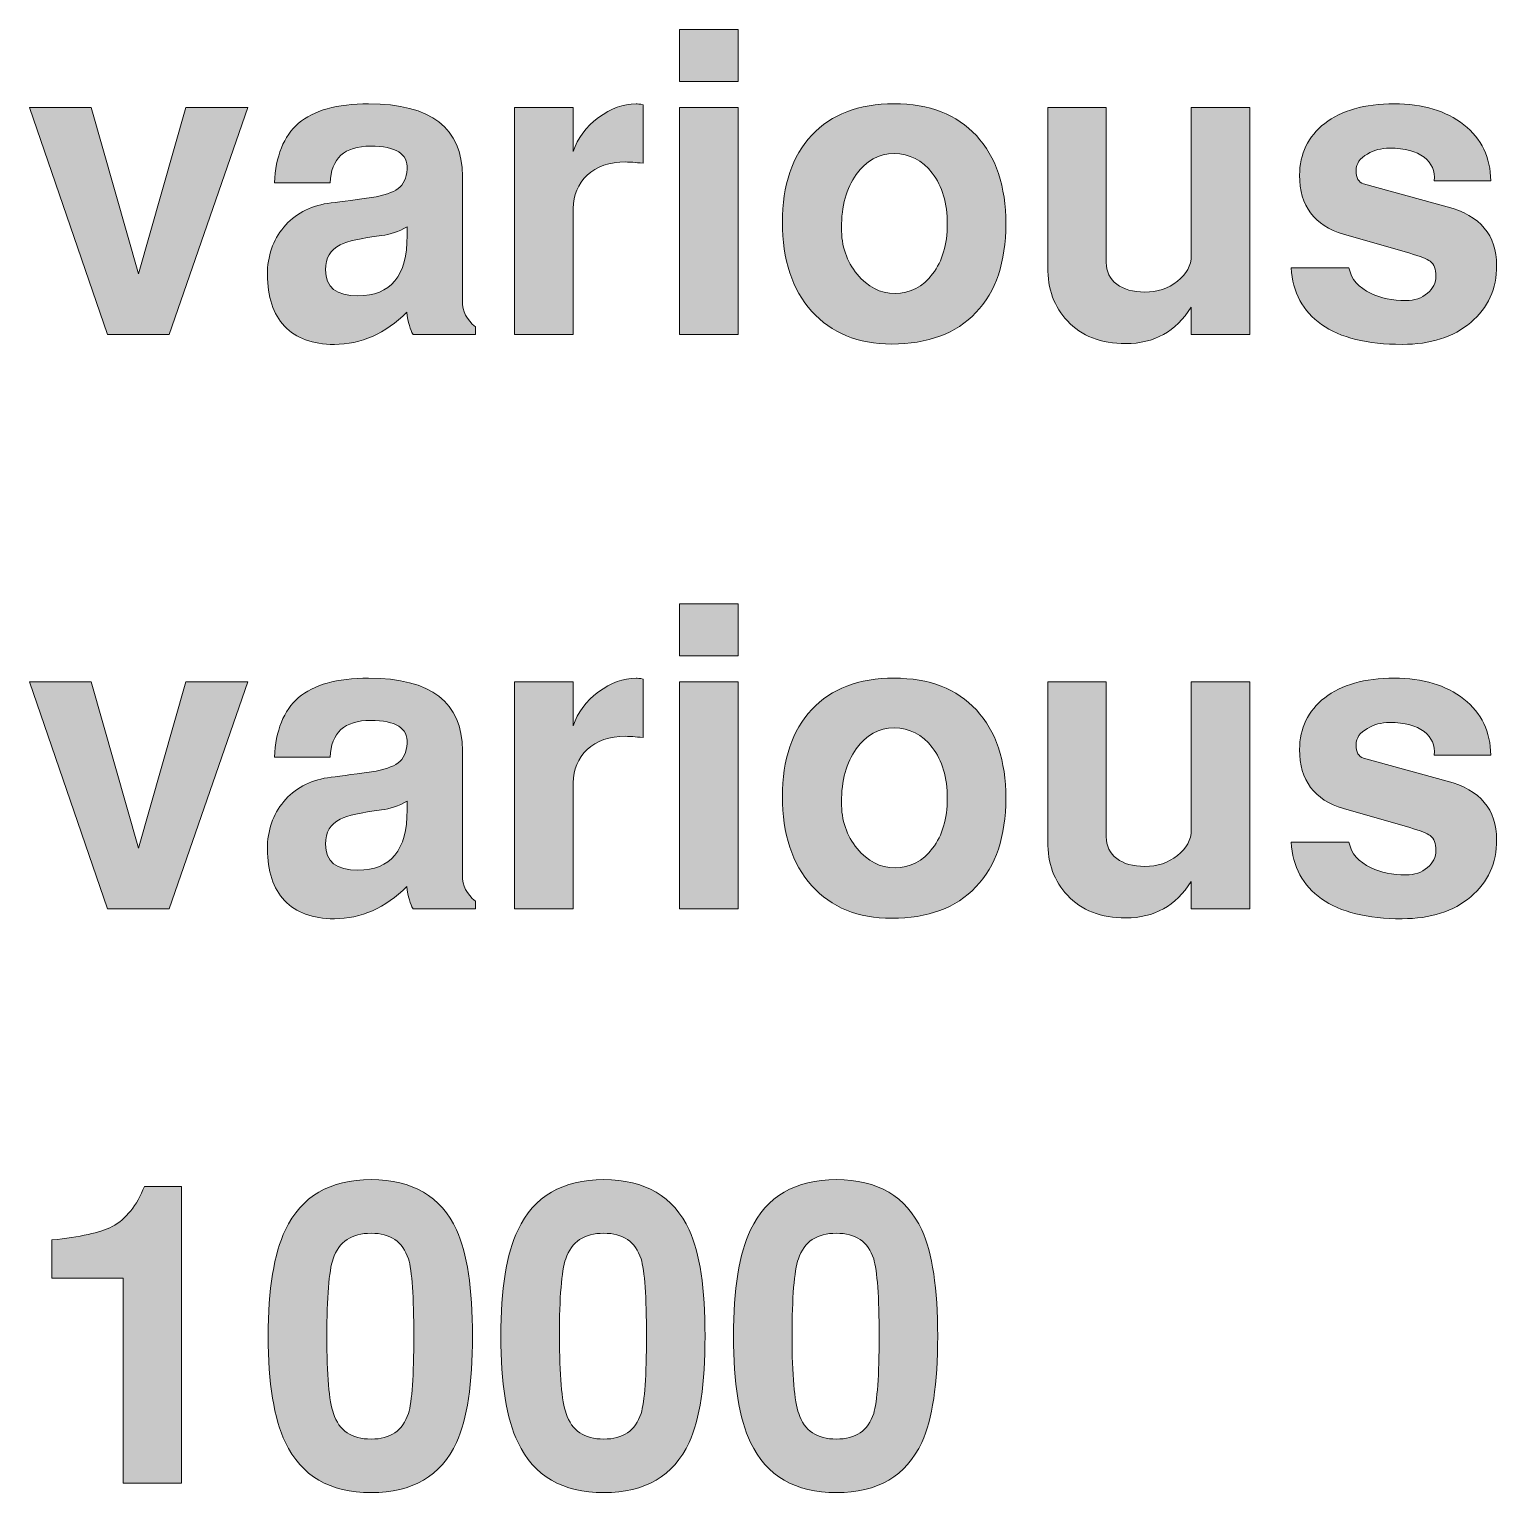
# Model space of a CAD drawing. Header units: inches. Extents: x 0.3 to 5.89, y -3.73 to -0.29.
# Drawn here: x 3.33 to 3.915, y -3.708 to -3.125 of the extents above; entities that cross this region are included whole.
import ezdxf

# ---------------------------------------------------------------- set-up
doc = ezdxf.new("R2010")
doc.units = ezdxf.units.IN
doc.header["$MEASUREMENT"] = 0
doc.layers.add('Layer 1', color=7, linetype='Continuous')

# ---------------------------------------------------------------- blocks, each defined once
blk = doc.blocks.new('block 22')
at = {"layer": 'Layer 1', "true_color": 0xed1f24}
h = blk.add_hatch(color=240, dxfattribs=at)
h.dxf.hatch_style = 2
h.paths.add_polyline_path([(3.61264, -3.14602), (3.5893, -3.14602), (3.5893, -3.12518), (3.61264, -3.12518)])
h.paths.add_polyline_path([(3.61264, -3.24668), (3.5893, -3.24668), (3.5893, -3.15635), (3.61264, -3.15635)])
h = blk.add_hatch(color=240, dxfattribs=at)
h.dxf.hatch_style = 2
edge = h.paths.add_edge_path()
edge.add_spline(control_points=[(3.50797, -3.24668), (3.50797, -3.24668), (3.48314, -3.24668), (3.48314, -3.24668), (3.48203, -3.24491), (3.48119, -3.24196), (3.48064, -3.23785), (3.47208, -3.24641), (3.46247, -3.25068), (3.4518, -3.25068), (3.44314, -3.25068), (3.43652, -3.24826), (3.43197, -3.24344), (3.42742, -3.2386), (3.42514, -3.23174), (3.42514, -3.22285), (3.42514, -3.21552), (3.42731, -3.20924), (3.43164, -3.20402), (3.43597, -3.1988), (3.44181, -3.19563), (3.44914, -3.19452), (3.45258, -3.19407), (3.45841, -3.1933), (3.46664, -3.19219), (3.47152, -3.19141), (3.47506, -3.19021), (3.47722, -3.1886), (3.47939, -3.18699), (3.48058, -3.18441), (3.48081, -3.18085), (3.48114, -3.17474), (3.4763, -3.17169), (3.4663, -3.17169), (3.45586, -3.17169), (3.45047, -3.17657), (3.45014, -3.18635), (3.45014, -3.18635), (3.42797, -3.18635), (3.42797, -3.18635), (3.42841, -3.17569), (3.43161, -3.16777), (3.43755, -3.1626), (3.4435, -3.15744), (3.45281, -3.15485), (3.46547, -3.15485), (3.49036, -3.15485), (3.50281, -3.16446), (3.50281, -3.18368), (3.50281, -3.18368), (3.50281, -3.23351), (3.50281, -3.23351), (3.50281, -3.23741), (3.50452, -3.2408), (3.50797, -3.24369), (3.50797, -3.24369), (3.50797, -3.24668), (3.50797, -3.24668)], knot_values=[0, 0, 0, 0, 1, 1, 1, 2, 2, 2, 3, 3, 3, 4, 4, 4, 5, 5, 5, 6, 6, 6, 7, 7, 7, 8, 8, 8, 9, 9, 9, 10, 10, 10, 11, 11, 11, 12, 12, 12, 13, 13, 13, 14, 14, 14, 15, 15, 15, 16, 16, 16, 17, 17, 17, 18, 18, 18, 19, 19, 19, 19], degree=3, periodic=1)
edge = h.paths.add_edge_path()
edge.add_spline(control_points=[(3.48081, -3.20735), (3.48081, -3.20735), (3.48081, -3.20385), (3.48081, -3.20385), (3.47745, -3.20574), (3.47405, -3.20691), (3.47059, -3.20735), (3.46243, -3.20835), (3.45696, -3.20957), (3.45417, -3.21102), (3.45026, -3.21291), (3.4483, -3.21624), (3.4483, -3.22102), (3.4483, -3.22791), (3.4526, -3.23135), (3.4612, -3.23135), (3.47427, -3.23135), (3.48081, -3.22335), (3.48081, -3.20735)], knot_values=[0, 0, 0, 0, 1, 1, 1, 2, 2, 2, 3, 3, 3, 4, 4, 4, 5, 5, 5, 6, 6, 6, 6], degree=3, periodic=1)
h = blk.add_hatch(color=240, dxfattribs=at)
h.dxf.hatch_style = 2
edge = h.paths.add_edge_path()
edge.add_spline(control_points=[(3.5748, -3.17851), (3.57169, -3.17818), (3.56941, -3.17802), (3.56797, -3.17802), (3.56141, -3.17802), (3.55627, -3.17977), (3.55255, -3.18327), (3.54883, -3.18677), (3.54697, -3.19118), (3.54697, -3.19652), (3.54697, -3.19652), (3.54697, -3.24668), (3.54697, -3.24668), (3.54697, -3.24668), (3.52363, -3.24668), (3.52363, -3.24668), (3.52363, -3.24668), (3.52363, -3.15635), (3.52363, -3.15635), (3.52363, -3.15635), (3.54697, -3.15635), (3.54697, -3.15635), (3.54697, -3.15635), (3.54697, -3.17385), (3.54697, -3.17385), (3.54864, -3.16852), (3.55197, -3.16402), (3.55697, -3.16035), (3.56197, -3.15668), (3.56697, -3.15485), (3.57197, -3.15485), (3.57252, -3.15485), (3.57347, -3.15496), (3.5748, -3.15519), (3.5748, -3.15519), (3.5748, -3.17851), (3.5748, -3.17851)], knot_values=[0, 0, 0, 0, 1, 1, 1, 2, 2, 2, 3, 3, 3, 4, 4, 4, 5, 5, 5, 6, 6, 6, 7, 7, 7, 8, 8, 8, 9, 9, 9, 10, 10, 10, 11, 11, 11, 12, 12, 12, 12], degree=3, periodic=1)
h = blk.add_hatch(color=240, dxfattribs=at)
h.dxf.hatch_style = 2
edge = h.paths.add_edge_path()
edge.add_spline(control_points=[(3.7193, -3.20268), (3.7193, -3.21791), (3.71533, -3.22968), (3.70738, -3.23802), (3.69944, -3.24635), (3.68825, -3.25052), (3.6738, -3.25052), (3.66035, -3.25052), (3.64975, -3.24618), (3.64197, -3.23751), (3.63419, -3.22885), (3.6303, -3.21701), (3.6303, -3.20202), (3.6303, -3.18724), (3.63419, -3.17569), (3.64197, -3.16735), (3.64975, -3.15902), (3.66069, -3.15485), (3.6748, -3.15485), (3.6888, -3.15485), (3.69972, -3.15907), (3.70755, -3.16751), (3.71539, -3.17596), (3.7193, -3.18768), (3.7193, -3.20268)], knot_values=[0, 0, 0, 0, 1, 1, 1, 2, 2, 2, 3, 3, 3, 4, 4, 4, 5, 5, 5, 6, 6, 6, 7, 7, 7, 8, 8, 8, 8], degree=3, periodic=1)
edge = h.paths.add_edge_path()
edge.add_spline(control_points=[(3.69597, -3.20277), (3.69597, -3.19446), (3.69397, -3.1877), (3.68997, -3.1825), (3.68597, -3.17729), (3.68091, -3.17468), (3.6748, -3.17468), (3.66869, -3.17468), (3.66366, -3.17746), (3.65972, -3.183), (3.65578, -3.18853), (3.6538, -3.19562), (3.6538, -3.20426), (3.6538, -3.21147), (3.65588, -3.21761), (3.66005, -3.22271), (3.66422, -3.2278), (3.66924, -3.23035), (3.67514, -3.23035), (3.68125, -3.23035), (3.68625, -3.22778), (3.69014, -3.22262), (3.69402, -3.21748), (3.69597, -3.21086), (3.69597, -3.20277)], knot_values=[0, 0, 0, 0, 1, 1, 1, 2, 2, 2, 3, 3, 3, 4, 4, 4, 5, 5, 5, 6, 6, 6, 7, 7, 7, 8, 8, 8, 8], degree=3, periodic=1)
h = blk.add_hatch(color=240, dxfattribs=at)
h.dxf.hatch_style = 2
edge = h.paths.add_edge_path()
edge.add_spline(control_points=[(3.9148, -3.21918), (3.9148, -3.22852), (3.91136, -3.2361), (3.90447, -3.24194), (3.89758, -3.24777), (3.88847, -3.25068), (3.87714, -3.25068), (3.86325, -3.25068), (3.85255, -3.24804), (3.84505, -3.24276), (3.83755, -3.23749), (3.83352, -3.22996), (3.83297, -3.22018), (3.83297, -3.22018), (3.85597, -3.22018), (3.85597, -3.22018), (3.85686, -3.22474), (3.8598, -3.22813), (3.8648, -3.23035), (3.86869, -3.23224), (3.8733, -3.23318), (3.87863, -3.23318), (3.88208, -3.23318), (3.88494, -3.23223), (3.88722, -3.23033), (3.88949, -3.22843), (3.89064, -3.22613), (3.89064, -3.22344), (3.89064, -3.22076), (3.88986, -3.2188), (3.88831, -3.21756), (3.88709, -3.21667), (3.88438, -3.21561), (3.88017, -3.21438), (3.88017, -3.21438), (3.85382, -3.20679), (3.85382, -3.20679), (3.84214, -3.20334), (3.8363, -3.19552), (3.8363, -3.18332), (3.8363, -3.17477), (3.83963, -3.16789), (3.8463, -3.16267), (3.85297, -3.15746), (3.86219, -3.15485), (3.87397, -3.15485), (3.88541, -3.15485), (3.89466, -3.15763), (3.90172, -3.16318), (3.90877, -3.16874), (3.91236, -3.17618), (3.91247, -3.18552), (3.91247, -3.18552), (3.88997, -3.18552), (3.88997, -3.18552), (3.8903, -3.18163), (3.88894, -3.17849), (3.88588, -3.1761), (3.88283, -3.17371), (3.87825, -3.17252), (3.87214, -3.17252), (3.8688, -3.17252), (3.86586, -3.17329), (3.8633, -3.17485), (3.8603, -3.17652), (3.85881, -3.17868), (3.85881, -3.18135), (3.85881, -3.18435), (3.8598, -3.18613), (3.8618, -3.18669), (3.8618, -3.18669), (3.89513, -3.19585), (3.89513, -3.19585), (3.90824, -3.19941), (3.9148, -3.20718), (3.9148, -3.21918)], knot_values=[0, 0, 0, 0, 1, 1, 1, 2, 2, 2, 3, 3, 3, 4, 4, 4, 5, 5, 5, 6, 6, 6, 7, 7, 7, 8, 8, 8, 9, 9, 9, 10, 10, 10, 11, 11, 11, 12, 12, 12, 13, 13, 13, 14, 14, 14, 15, 15, 15, 16, 16, 16, 17, 17, 17, 18, 18, 18, 19, 19, 19, 20, 20, 20, 21, 21, 21, 22, 22, 22, 23, 23, 23, 24, 24, 24, 25, 25, 25, 25], degree=3, periodic=1)
h = blk.add_hatch(color=240, dxfattribs=at)
h.dxf.hatch_style = 2
h.paths.add_polyline_path([(3.4173, -3.15635), (3.38597, -3.24668), (3.36147, -3.24668), (3.33031, -3.15635), (3.35497, -3.15635), (3.37381, -3.22251), (3.39264, -3.15635)])
h = blk.add_hatch(color=240, dxfattribs=at)
h.dxf.hatch_style = 2
edge = h.paths.add_edge_path()
edge.add_spline(control_points=[(3.81647, -3.24668), (3.81647, -3.24668), (3.79314, -3.24668), (3.79314, -3.24668), (3.79314, -3.24668), (3.79314, -3.23585), (3.79314, -3.23585), (3.78702, -3.24552), (3.77835, -3.25035), (3.76714, -3.25035), (3.75713, -3.25035), (3.74936, -3.24735), (3.7438, -3.24135), (3.73858, -3.23579), (3.73597, -3.22863), (3.73597, -3.21985), (3.73597, -3.21985), (3.73597, -3.15635), (3.73597, -3.15635), (3.73597, -3.15635), (3.7593, -3.15635), (3.7593, -3.15635), (3.7593, -3.15635), (3.7593, -3.21802), (3.7593, -3.21802), (3.7593, -3.22169), (3.76069, -3.22458), (3.76347, -3.22668), (3.76624, -3.22879), (3.76997, -3.22985), (3.77464, -3.22985), (3.77964, -3.22985), (3.78397, -3.22841), (3.78764, -3.22552), (3.7913, -3.22263), (3.79314, -3.21924), (3.79314, -3.21535), (3.79314, -3.21535), (3.79314, -3.15635), (3.79314, -3.15635), (3.79314, -3.15635), (3.81647, -3.15635), (3.81647, -3.15635), (3.81647, -3.15635), (3.81647, -3.24668), (3.81647, -3.24668)], knot_values=[0, 0, 0, 0, 1, 1, 1, 2, 2, 2, 3, 3, 3, 4, 4, 4, 5, 5, 5, 6, 6, 6, 7, 7, 7, 8, 8, 8, 9, 9, 9, 10, 10, 10, 11, 11, 11, 12, 12, 12, 13, 13, 13, 14, 14, 14, 15, 15, 15, 15], degree=3, periodic=1)
at = {"layer": 'Layer 1', "lineweight": 0}
for points in [[(3.61264, -3.14602), (3.5893, -3.14602), (3.5893, -3.12518), (3.61264, -3.12518), (3.61264, -3.14602)], [(3.4173, -3.15635), (3.38597, -3.24668), (3.36147, -3.24668), (3.33031, -3.15635), (3.35497, -3.15635), (3.37381, -3.22251), (3.39264, -3.15635), (3.4173, -3.15635)], [(3.61264, -3.24668), (3.5893, -3.24668), (3.5893, -3.15635), (3.61264, -3.15635), (3.61264, -3.24668)]]:
    blk.add_lwpolyline(points, dxfattribs=at)
for points, knots in [([(3.50797, -3.24668), (3.50797, -3.24668), (3.48314, -3.24668), (3.48314, -3.24668), (3.48203, -3.24491), (3.48119, -3.24196), (3.48064, -3.23785), (3.47208, -3.24641), (3.46247, -3.25068), (3.4518, -3.25068), (3.44314, -3.25068), (3.43652, -3.24826), (3.43197, -3.24344), (3.42742, -3.2386), (3.42514, -3.23174), (3.42514, -3.22285), (3.42514, -3.21552), (3.42731, -3.20924), (3.43164, -3.20402), (3.43597, -3.1988), (3.44181, -3.19563), (3.44914, -3.19452), (3.45258, -3.19407), (3.45841, -3.1933), (3.46664, -3.19219), (3.47152, -3.19141), (3.47506, -3.19021), (3.47722, -3.1886), (3.47939, -3.18699), (3.48058, -3.18441), (3.48081, -3.18085), (3.48114, -3.17474), (3.4763, -3.17169), (3.4663, -3.17169), (3.45586, -3.17169), (3.45047, -3.17657), (3.45014, -3.18635), (3.45014, -3.18635), (3.42797, -3.18635), (3.42797, -3.18635), (3.42841, -3.17569), (3.43161, -3.16777), (3.43755, -3.1626), (3.4435, -3.15744), (3.45281, -3.15485), (3.46547, -3.15485), (3.49036, -3.15485), (3.50281, -3.16446), (3.50281, -3.18368), (3.50281, -3.18368), (3.50281, -3.23351), (3.50281, -3.23351), (3.50281, -3.23741), (3.50452, -3.2408), (3.50797, -3.24369), (3.50797, -3.24369), (3.50797, -3.24668), (3.50797, -3.24668)], [0, 0, 0, 0, 1, 1, 1, 2, 2, 2, 3, 3, 3, 4, 4, 4, 5, 5, 5, 6, 6, 6, 7, 7, 7, 8, 8, 8, 9, 9, 9, 10, 10, 10, 11, 11, 11, 12, 12, 12, 13, 13, 13, 14, 14, 14, 15, 15, 15, 16, 16, 16, 17, 17, 17, 18, 18, 18, 19, 19, 19, 19]), ([(3.5748, -3.17851), (3.57169, -3.17818), (3.56941, -3.17802), (3.56797, -3.17802), (3.56141, -3.17802), (3.55627, -3.17977), (3.55255, -3.18327), (3.54883, -3.18677), (3.54697, -3.19118), (3.54697, -3.19652), (3.54697, -3.19652), (3.54697, -3.24668), (3.54697, -3.24668), (3.54697, -3.24668), (3.52363, -3.24668), (3.52363, -3.24668), (3.52363, -3.24668), (3.52363, -3.15635), (3.52363, -3.15635), (3.52363, -3.15635), (3.54697, -3.15635), (3.54697, -3.15635), (3.54697, -3.15635), (3.54697, -3.17385), (3.54697, -3.17385), (3.54864, -3.16852), (3.55197, -3.16402), (3.55697, -3.16035), (3.56197, -3.15668), (3.56697, -3.15485), (3.57197, -3.15485), (3.57252, -3.15485), (3.57347, -3.15496), (3.5748, -3.15519), (3.5748, -3.15519), (3.5748, -3.17851), (3.5748, -3.17851)], [0, 0, 0, 0, 1, 1, 1, 2, 2, 2, 3, 3, 3, 4, 4, 4, 5, 5, 5, 6, 6, 6, 7, 7, 7, 8, 8, 8, 9, 9, 9, 10, 10, 10, 11, 11, 11, 12, 12, 12, 12]), ([(3.7193, -3.20268), (3.7193, -3.21791), (3.71533, -3.22968), (3.70738, -3.23802), (3.69944, -3.24635), (3.68825, -3.25052), (3.6738, -3.25052), (3.66035, -3.25052), (3.64975, -3.24618), (3.64197, -3.23751), (3.63419, -3.22885), (3.6303, -3.21701), (3.6303, -3.20202), (3.6303, -3.18724), (3.63419, -3.17569), (3.64197, -3.16735), (3.64975, -3.15902), (3.66069, -3.15485), (3.6748, -3.15485), (3.6888, -3.15485), (3.69972, -3.15907), (3.70755, -3.16751), (3.71539, -3.17596), (3.7193, -3.18768), (3.7193, -3.20268)], [0, 0, 0, 0, 1, 1, 1, 2, 2, 2, 3, 3, 3, 4, 4, 4, 5, 5, 5, 6, 6, 6, 7, 7, 7, 8, 8, 8, 8]), ([(3.9148, -3.21918), (3.9148, -3.22852), (3.91136, -3.2361), (3.90447, -3.24194), (3.89758, -3.24777), (3.88847, -3.25068), (3.87714, -3.25068), (3.86325, -3.25068), (3.85255, -3.24804), (3.84505, -3.24276), (3.83755, -3.23749), (3.83352, -3.22996), (3.83297, -3.22018), (3.83297, -3.22018), (3.85597, -3.22018), (3.85597, -3.22018), (3.85686, -3.22474), (3.8598, -3.22813), (3.8648, -3.23035), (3.86869, -3.23224), (3.8733, -3.23318), (3.87863, -3.23318), (3.88208, -3.23318), (3.88494, -3.23223), (3.88722, -3.23033), (3.88949, -3.22843), (3.89064, -3.22613), (3.89064, -3.22344), (3.89064, -3.22076), (3.88986, -3.2188), (3.88831, -3.21756), (3.88709, -3.21667), (3.88438, -3.21561), (3.88017, -3.21438), (3.88017, -3.21438), (3.85382, -3.20679), (3.85382, -3.20679), (3.84214, -3.20334), (3.8363, -3.19552), (3.8363, -3.18332), (3.8363, -3.17477), (3.83963, -3.16789), (3.8463, -3.16267), (3.85297, -3.15746), (3.86219, -3.15485), (3.87397, -3.15485), (3.88541, -3.15485), (3.89466, -3.15763), (3.90172, -3.16318), (3.90877, -3.16874), (3.91236, -3.17618), (3.91247, -3.18552), (3.91247, -3.18552), (3.88997, -3.18552), (3.88997, -3.18552), (3.8903, -3.18163), (3.88894, -3.17849), (3.88588, -3.1761), (3.88283, -3.17371), (3.87825, -3.17252), (3.87214, -3.17252), (3.8688, -3.17252), (3.86586, -3.17329), (3.8633, -3.17485), (3.8603, -3.17652), (3.85881, -3.17868), (3.85881, -3.18135), (3.85881, -3.18435), (3.8598, -3.18613), (3.8618, -3.18669), (3.8618, -3.18669), (3.89513, -3.19585), (3.89513, -3.19585), (3.90824, -3.19941), (3.9148, -3.20718), (3.9148, -3.21918)], [0, 0, 0, 0, 1, 1, 1, 2, 2, 2, 3, 3, 3, 4, 4, 4, 5, 5, 5, 6, 6, 6, 7, 7, 7, 8, 8, 8, 9, 9, 9, 10, 10, 10, 11, 11, 11, 12, 12, 12, 13, 13, 13, 14, 14, 14, 15, 15, 15, 16, 16, 16, 17, 17, 17, 18, 18, 18, 19, 19, 19, 20, 20, 20, 21, 21, 21, 22, 22, 22, 23, 23, 23, 24, 24, 24, 25, 25, 25, 25]), ([(3.81647, -3.24668), (3.81647, -3.24668), (3.79314, -3.24668), (3.79314, -3.24668), (3.79314, -3.24668), (3.79314, -3.23585), (3.79314, -3.23585), (3.78702, -3.24552), (3.77835, -3.25035), (3.76714, -3.25035), (3.75713, -3.25035), (3.74936, -3.24735), (3.7438, -3.24135), (3.73858, -3.23579), (3.73597, -3.22863), (3.73597, -3.21985), (3.73597, -3.21985), (3.73597, -3.15635), (3.73597, -3.15635), (3.73597, -3.15635), (3.7593, -3.15635), (3.7593, -3.15635), (3.7593, -3.15635), (3.7593, -3.21802), (3.7593, -3.21802), (3.7593, -3.22169), (3.76069, -3.22458), (3.76347, -3.22668), (3.76624, -3.22879), (3.76997, -3.22985), (3.77464, -3.22985), (3.77964, -3.22985), (3.78397, -3.22841), (3.78764, -3.22552), (3.7913, -3.22263), (3.79314, -3.21924), (3.79314, -3.21535), (3.79314, -3.21535), (3.79314, -3.15635), (3.79314, -3.15635), (3.79314, -3.15635), (3.81647, -3.15635), (3.81647, -3.15635), (3.81647, -3.15635), (3.81647, -3.24668), (3.81647, -3.24668)], [0, 0, 0, 0, 1, 1, 1, 2, 2, 2, 3, 3, 3, 4, 4, 4, 5, 5, 5, 6, 6, 6, 7, 7, 7, 8, 8, 8, 9, 9, 9, 10, 10, 10, 11, 11, 11, 12, 12, 12, 13, 13, 13, 14, 14, 14, 15, 15, 15, 15]), ([(3.69597, -3.20277), (3.69597, -3.19446), (3.69397, -3.1877), (3.68997, -3.1825), (3.68597, -3.17729), (3.68091, -3.17468), (3.6748, -3.17468), (3.66869, -3.17468), (3.66366, -3.17746), (3.65972, -3.183), (3.65578, -3.18853), (3.6538, -3.19562), (3.6538, -3.20426), (3.6538, -3.21147), (3.65588, -3.21761), (3.66005, -3.22271), (3.66422, -3.2278), (3.66924, -3.23035), (3.67514, -3.23035), (3.68125, -3.23035), (3.68625, -3.22778), (3.69014, -3.22262), (3.69402, -3.21748), (3.69597, -3.21086), (3.69597, -3.20277)], [0, 0, 0, 0, 1, 1, 1, 2, 2, 2, 3, 3, 3, 4, 4, 4, 5, 5, 5, 6, 6, 6, 7, 7, 7, 8, 8, 8, 8]), ([(3.48081, -3.20735), (3.48081, -3.20735), (3.48081, -3.20385), (3.48081, -3.20385), (3.47745, -3.20574), (3.47405, -3.20691), (3.47059, -3.20735), (3.46243, -3.20835), (3.45696, -3.20957), (3.45417, -3.21102), (3.45026, -3.21291), (3.4483, -3.21624), (3.4483, -3.22102), (3.4483, -3.22791), (3.4526, -3.23135), (3.4612, -3.23135), (3.47427, -3.23135), (3.48081, -3.22335), (3.48081, -3.20735)], [0, 0, 0, 0, 1, 1, 1, 2, 2, 2, 3, 3, 3, 4, 4, 4, 5, 5, 5, 6, 6, 6, 6])]:
    blk.add_open_spline(points, degree=3, knots=knots, dxfattribs=at)
blk = doc.blocks.new('block 24')
at = {"layer": 'Layer 1', "true_color": 0xed1f24}
h = blk.add_hatch(color=240, dxfattribs=at)
h.dxf.hatch_style = 2
h.paths.add_polyline_path([(3.61264, -3.37479), (3.5893, -3.37479), (3.5893, -3.35396), (3.61264, -3.35396)])
h.paths.add_polyline_path([(3.61264, -3.47546), (3.5893, -3.47546), (3.5893, -3.38513), (3.61264, -3.38513)])
h = blk.add_hatch(color=240, dxfattribs=at)
h.dxf.hatch_style = 2
edge = h.paths.add_edge_path()
edge.add_spline(control_points=[(3.50797, -3.47546), (3.50797, -3.47546), (3.48314, -3.47546), (3.48314, -3.47546), (3.48203, -3.47368), (3.48119, -3.47074), (3.48064, -3.46662), (3.47208, -3.47518), (3.46247, -3.47946), (3.4518, -3.47946), (3.44314, -3.47946), (3.43652, -3.47704), (3.43197, -3.47221), (3.42742, -3.46737), (3.42514, -3.46052), (3.42514, -3.45163), (3.42514, -3.44429), (3.42731, -3.43802), (3.43164, -3.43279), (3.43597, -3.42757), (3.44181, -3.4244), (3.44914, -3.42329), (3.45258, -3.42284), (3.45841, -3.42207), (3.46664, -3.42096), (3.47152, -3.42018), (3.47506, -3.41899), (3.47722, -3.41737), (3.47939, -3.41576), (3.48058, -3.41318), (3.48081, -3.40962), (3.48114, -3.40352), (3.4763, -3.40046), (3.4663, -3.40046), (3.45586, -3.40046), (3.45047, -3.40535), (3.45014, -3.41512), (3.45014, -3.41512), (3.42797, -3.41512), (3.42797, -3.41512), (3.42841, -3.40446), (3.43161, -3.39654), (3.43755, -3.39137), (3.4435, -3.38621), (3.45281, -3.38363), (3.46547, -3.38363), (3.49036, -3.38363), (3.50281, -3.39324), (3.50281, -3.41246), (3.50281, -3.41246), (3.50281, -3.46229), (3.50281, -3.46229), (3.50281, -3.46618), (3.50452, -3.46957), (3.50797, -3.47246), (3.50797, -3.47246), (3.50797, -3.47546), (3.50797, -3.47546)], knot_values=[0, 0, 0, 0, 1, 1, 1, 2, 2, 2, 3, 3, 3, 4, 4, 4, 5, 5, 5, 6, 6, 6, 7, 7, 7, 8, 8, 8, 9, 9, 9, 10, 10, 10, 11, 11, 11, 12, 12, 12, 13, 13, 13, 14, 14, 14, 15, 15, 15, 16, 16, 16, 17, 17, 17, 18, 18, 18, 19, 19, 19, 19], degree=3, periodic=1)
edge = h.paths.add_edge_path()
edge.add_spline(control_points=[(3.48081, -3.43612), (3.48081, -3.43612), (3.48081, -3.43262), (3.48081, -3.43262), (3.47745, -3.43452), (3.47405, -3.43568), (3.47059, -3.43612), (3.46243, -3.43713), (3.45696, -3.43835), (3.45417, -3.43979), (3.45026, -3.44168), (3.4483, -3.44501), (3.4483, -3.44979), (3.4483, -3.45668), (3.4526, -3.46012), (3.4612, -3.46012), (3.47427, -3.46012), (3.48081, -3.45212), (3.48081, -3.43612)], knot_values=[0, 0, 0, 0, 1, 1, 1, 2, 2, 2, 3, 3, 3, 4, 4, 4, 5, 5, 5, 6, 6, 6, 6], degree=3, periodic=1)
h = blk.add_hatch(color=240, dxfattribs=at)
h.dxf.hatch_style = 2
edge = h.paths.add_edge_path()
edge.add_spline(control_points=[(3.5748, -3.40729), (3.57169, -3.40696), (3.56941, -3.40679), (3.56797, -3.40679), (3.56141, -3.40679), (3.55627, -3.40854), (3.55255, -3.41204), (3.54883, -3.41554), (3.54697, -3.41996), (3.54697, -3.42529), (3.54697, -3.42529), (3.54697, -3.47546), (3.54697, -3.47546), (3.54697, -3.47546), (3.52363, -3.47546), (3.52363, -3.47546), (3.52363, -3.47546), (3.52363, -3.38513), (3.52363, -3.38513), (3.52363, -3.38513), (3.54697, -3.38513), (3.54697, -3.38513), (3.54697, -3.38513), (3.54697, -3.40262), (3.54697, -3.40262), (3.54864, -3.39729), (3.55197, -3.39279), (3.55697, -3.38913), (3.56197, -3.38546), (3.56697, -3.38363), (3.57197, -3.38363), (3.57252, -3.38363), (3.57347, -3.38373), (3.5748, -3.38396), (3.5748, -3.38396), (3.5748, -3.40729), (3.5748, -3.40729)], knot_values=[0, 0, 0, 0, 1, 1, 1, 2, 2, 2, 3, 3, 3, 4, 4, 4, 5, 5, 5, 6, 6, 6, 7, 7, 7, 8, 8, 8, 9, 9, 9, 10, 10, 10, 11, 11, 11, 12, 12, 12, 12], degree=3, periodic=1)
h = blk.add_hatch(color=240, dxfattribs=at)
h.dxf.hatch_style = 2
edge = h.paths.add_edge_path()
edge.add_spline(control_points=[(3.7193, -3.43146), (3.7193, -3.44668), (3.71533, -3.45846), (3.70738, -3.46679), (3.69944, -3.47512), (3.68825, -3.47929), (3.6738, -3.47929), (3.66035, -3.47929), (3.64975, -3.47496), (3.64197, -3.46629), (3.63419, -3.45762), (3.6303, -3.44579), (3.6303, -3.43079), (3.6303, -3.41602), (3.63419, -3.40446), (3.64197, -3.39612), (3.64975, -3.38779), (3.66069, -3.38363), (3.6748, -3.38363), (3.6888, -3.38363), (3.69972, -3.38784), (3.70755, -3.39629), (3.71539, -3.40474), (3.7193, -3.41646), (3.7193, -3.43146)], knot_values=[0, 0, 0, 0, 1, 1, 1, 2, 2, 2, 3, 3, 3, 4, 4, 4, 5, 5, 5, 6, 6, 6, 7, 7, 7, 8, 8, 8, 8], degree=3, periodic=1)
edge = h.paths.add_edge_path()
edge.add_spline(control_points=[(3.69597, -3.43154), (3.69597, -3.42323), (3.69397, -3.41648), (3.68997, -3.41127), (3.68597, -3.40606), (3.68091, -3.40346), (3.6748, -3.40346), (3.66869, -3.40346), (3.66366, -3.40623), (3.65972, -3.41177), (3.65578, -3.4173), (3.6538, -3.4244), (3.6538, -3.43304), (3.6538, -3.44024), (3.65588, -3.44638), (3.66005, -3.45148), (3.66422, -3.45658), (3.66924, -3.45913), (3.67514, -3.45913), (3.68125, -3.45913), (3.68625, -3.45655), (3.69014, -3.4514), (3.69402, -3.44625), (3.69597, -3.43963), (3.69597, -3.43154)], knot_values=[0, 0, 0, 0, 1, 1, 1, 2, 2, 2, 3, 3, 3, 4, 4, 4, 5, 5, 5, 6, 6, 6, 7, 7, 7, 8, 8, 8, 8], degree=3, periodic=1)
h = blk.add_hatch(color=240, dxfattribs=at)
h.dxf.hatch_style = 2
edge = h.paths.add_edge_path()
edge.add_spline(control_points=[(3.9148, -3.44796), (3.9148, -3.45729), (3.91136, -3.46487), (3.90447, -3.47071), (3.89758, -3.47654), (3.88847, -3.47946), (3.87714, -3.47946), (3.86325, -3.47946), (3.85255, -3.47681), (3.84505, -3.47154), (3.83755, -3.46626), (3.83352, -3.45873), (3.83297, -3.44895), (3.83297, -3.44895), (3.85597, -3.44895), (3.85597, -3.44895), (3.85686, -3.45351), (3.8598, -3.4569), (3.8648, -3.45913), (3.86869, -3.46101), (3.8733, -3.46195), (3.87863, -3.46195), (3.88208, -3.46195), (3.88494, -3.46101), (3.88722, -3.4591), (3.88949, -3.4572), (3.89064, -3.4549), (3.89064, -3.45222), (3.89064, -3.44953), (3.88986, -3.44757), (3.88831, -3.44634), (3.88709, -3.44544), (3.88438, -3.44438), (3.88017, -3.44315), (3.88017, -3.44315), (3.85382, -3.43556), (3.85382, -3.43556), (3.84214, -3.43212), (3.8363, -3.4243), (3.8363, -3.41209), (3.8363, -3.40354), (3.83963, -3.39666), (3.8463, -3.39145), (3.85297, -3.38623), (3.86219, -3.38363), (3.87397, -3.38363), (3.88541, -3.38363), (3.89466, -3.3864), (3.90172, -3.39195), (3.90877, -3.39752), (3.91236, -3.40495), (3.91247, -3.41429), (3.91247, -3.41429), (3.88997, -3.41429), (3.88997, -3.41429), (3.8903, -3.4104), (3.88894, -3.40727), (3.88588, -3.40487), (3.88283, -3.40249), (3.87825, -3.40129), (3.87214, -3.40129), (3.8688, -3.40129), (3.86586, -3.40207), (3.8633, -3.40363), (3.8603, -3.40529), (3.85881, -3.40746), (3.85881, -3.41012), (3.85881, -3.41313), (3.8598, -3.4149), (3.8618, -3.41546), (3.8618, -3.41546), (3.89513, -3.42462), (3.89513, -3.42462), (3.90824, -3.42818), (3.9148, -3.43595), (3.9148, -3.44796)], knot_values=[0, 0, 0, 0, 1, 1, 1, 2, 2, 2, 3, 3, 3, 4, 4, 4, 5, 5, 5, 6, 6, 6, 7, 7, 7, 8, 8, 8, 9, 9, 9, 10, 10, 10, 11, 11, 11, 12, 12, 12, 13, 13, 13, 14, 14, 14, 15, 15, 15, 16, 16, 16, 17, 17, 17, 18, 18, 18, 19, 19, 19, 20, 20, 20, 21, 21, 21, 22, 22, 22, 23, 23, 23, 24, 24, 24, 25, 25, 25, 25], degree=3, periodic=1)
h = blk.add_hatch(color=240, dxfattribs=at)
h.dxf.hatch_style = 2
h.paths.add_polyline_path([(3.4173, -3.38513), (3.38597, -3.47546), (3.36147, -3.47546), (3.33031, -3.38513), (3.35497, -3.38513), (3.37381, -3.45129), (3.39264, -3.38513)])
h = blk.add_hatch(color=240, dxfattribs=at)
h.dxf.hatch_style = 2
edge = h.paths.add_edge_path()
edge.add_spline(control_points=[(3.81647, -3.47546), (3.81647, -3.47546), (3.79314, -3.47546), (3.79314, -3.47546), (3.79314, -3.47546), (3.79314, -3.46463), (3.79314, -3.46463), (3.78702, -3.47429), (3.77835, -3.47913), (3.76714, -3.47913), (3.75713, -3.47913), (3.74936, -3.47612), (3.7438, -3.47013), (3.73858, -3.46457), (3.73597, -3.4574), (3.73597, -3.44862), (3.73597, -3.44862), (3.73597, -3.38513), (3.73597, -3.38513), (3.73597, -3.38513), (3.7593, -3.38513), (3.7593, -3.38513), (3.7593, -3.38513), (3.7593, -3.44679), (3.7593, -3.44679), (3.7593, -3.45046), (3.76069, -3.45335), (3.76347, -3.45546), (3.76624, -3.45757), (3.76997, -3.45862), (3.77464, -3.45862), (3.77964, -3.45862), (3.78397, -3.45718), (3.78764, -3.45429), (3.7913, -3.4514), (3.79314, -3.44801), (3.79314, -3.44413), (3.79314, -3.44413), (3.79314, -3.38513), (3.79314, -3.38513), (3.79314, -3.38513), (3.81647, -3.38513), (3.81647, -3.38513), (3.81647, -3.38513), (3.81647, -3.47546), (3.81647, -3.47546)], knot_values=[0, 0, 0, 0, 1, 1, 1, 2, 2, 2, 3, 3, 3, 4, 4, 4, 5, 5, 5, 6, 6, 6, 7, 7, 7, 8, 8, 8, 9, 9, 9, 10, 10, 10, 11, 11, 11, 12, 12, 12, 13, 13, 13, 14, 14, 14, 15, 15, 15, 15], degree=3, periodic=1)
at = {"layer": 'Layer 1', "lineweight": 0}
for points in [[(3.61264, -3.37479), (3.5893, -3.37479), (3.5893, -3.35396), (3.61264, -3.35396), (3.61264, -3.37479)], [(3.4173, -3.38513), (3.38597, -3.47546), (3.36147, -3.47546), (3.33031, -3.38513), (3.35497, -3.38513), (3.37381, -3.45129), (3.39264, -3.38513), (3.4173, -3.38513)], [(3.61264, -3.47546), (3.5893, -3.47546), (3.5893, -3.38513), (3.61264, -3.38513), (3.61264, -3.47546)]]:
    blk.add_lwpolyline(points, dxfattribs=at)
for points, knots in [([(3.50797, -3.47546), (3.50797, -3.47546), (3.48314, -3.47546), (3.48314, -3.47546), (3.48203, -3.47368), (3.48119, -3.47074), (3.48064, -3.46662), (3.47208, -3.47518), (3.46247, -3.47946), (3.4518, -3.47946), (3.44314, -3.47946), (3.43652, -3.47704), (3.43197, -3.47221), (3.42742, -3.46737), (3.42514, -3.46052), (3.42514, -3.45163), (3.42514, -3.44429), (3.42731, -3.43802), (3.43164, -3.43279), (3.43597, -3.42757), (3.44181, -3.4244), (3.44914, -3.42329), (3.45258, -3.42284), (3.45841, -3.42207), (3.46664, -3.42096), (3.47152, -3.42018), (3.47506, -3.41899), (3.47722, -3.41737), (3.47939, -3.41576), (3.48058, -3.41318), (3.48081, -3.40962), (3.48114, -3.40352), (3.4763, -3.40046), (3.4663, -3.40046), (3.45586, -3.40046), (3.45047, -3.40535), (3.45014, -3.41512), (3.45014, -3.41512), (3.42797, -3.41512), (3.42797, -3.41512), (3.42841, -3.40446), (3.43161, -3.39654), (3.43755, -3.39137), (3.4435, -3.38621), (3.45281, -3.38363), (3.46547, -3.38363), (3.49036, -3.38363), (3.50281, -3.39324), (3.50281, -3.41246), (3.50281, -3.41246), (3.50281, -3.46229), (3.50281, -3.46229), (3.50281, -3.46618), (3.50452, -3.46957), (3.50797, -3.47246), (3.50797, -3.47246), (3.50797, -3.47546), (3.50797, -3.47546)], [0, 0, 0, 0, 1, 1, 1, 2, 2, 2, 3, 3, 3, 4, 4, 4, 5, 5, 5, 6, 6, 6, 7, 7, 7, 8, 8, 8, 9, 9, 9, 10, 10, 10, 11, 11, 11, 12, 12, 12, 13, 13, 13, 14, 14, 14, 15, 15, 15, 16, 16, 16, 17, 17, 17, 18, 18, 18, 19, 19, 19, 19]), ([(3.5748, -3.40729), (3.57169, -3.40696), (3.56941, -3.40679), (3.56797, -3.40679), (3.56141, -3.40679), (3.55627, -3.40854), (3.55255, -3.41204), (3.54883, -3.41554), (3.54697, -3.41996), (3.54697, -3.42529), (3.54697, -3.42529), (3.54697, -3.47546), (3.54697, -3.47546), (3.54697, -3.47546), (3.52363, -3.47546), (3.52363, -3.47546), (3.52363, -3.47546), (3.52363, -3.38513), (3.52363, -3.38513), (3.52363, -3.38513), (3.54697, -3.38513), (3.54697, -3.38513), (3.54697, -3.38513), (3.54697, -3.40262), (3.54697, -3.40262), (3.54864, -3.39729), (3.55197, -3.39279), (3.55697, -3.38913), (3.56197, -3.38546), (3.56697, -3.38363), (3.57197, -3.38363), (3.57252, -3.38363), (3.57347, -3.38373), (3.5748, -3.38396), (3.5748, -3.38396), (3.5748, -3.40729), (3.5748, -3.40729)], [0, 0, 0, 0, 1, 1, 1, 2, 2, 2, 3, 3, 3, 4, 4, 4, 5, 5, 5, 6, 6, 6, 7, 7, 7, 8, 8, 8, 9, 9, 9, 10, 10, 10, 11, 11, 11, 12, 12, 12, 12]), ([(3.7193, -3.43146), (3.7193, -3.44668), (3.71533, -3.45846), (3.70738, -3.46679), (3.69944, -3.47512), (3.68825, -3.47929), (3.6738, -3.47929), (3.66035, -3.47929), (3.64975, -3.47496), (3.64197, -3.46629), (3.63419, -3.45762), (3.6303, -3.44579), (3.6303, -3.43079), (3.6303, -3.41602), (3.63419, -3.40446), (3.64197, -3.39612), (3.64975, -3.38779), (3.66069, -3.38363), (3.6748, -3.38363), (3.6888, -3.38363), (3.69972, -3.38784), (3.70755, -3.39629), (3.71539, -3.40474), (3.7193, -3.41646), (3.7193, -3.43146)], [0, 0, 0, 0, 1, 1, 1, 2, 2, 2, 3, 3, 3, 4, 4, 4, 5, 5, 5, 6, 6, 6, 7, 7, 7, 8, 8, 8, 8]), ([(3.9148, -3.44796), (3.9148, -3.45729), (3.91136, -3.46487), (3.90447, -3.47071), (3.89758, -3.47654), (3.88847, -3.47946), (3.87714, -3.47946), (3.86325, -3.47946), (3.85255, -3.47681), (3.84505, -3.47154), (3.83755, -3.46626), (3.83352, -3.45873), (3.83297, -3.44895), (3.83297, -3.44895), (3.85597, -3.44895), (3.85597, -3.44895), (3.85686, -3.45351), (3.8598, -3.4569), (3.8648, -3.45913), (3.86869, -3.46101), (3.8733, -3.46195), (3.87863, -3.46195), (3.88208, -3.46195), (3.88494, -3.46101), (3.88722, -3.4591), (3.88949, -3.4572), (3.89064, -3.4549), (3.89064, -3.45222), (3.89064, -3.44953), (3.88986, -3.44757), (3.88831, -3.44634), (3.88709, -3.44544), (3.88438, -3.44438), (3.88017, -3.44315), (3.88017, -3.44315), (3.85382, -3.43556), (3.85382, -3.43556), (3.84214, -3.43212), (3.8363, -3.4243), (3.8363, -3.41209), (3.8363, -3.40354), (3.83963, -3.39666), (3.8463, -3.39145), (3.85297, -3.38623), (3.86219, -3.38363), (3.87397, -3.38363), (3.88541, -3.38363), (3.89466, -3.3864), (3.90172, -3.39195), (3.90877, -3.39752), (3.91236, -3.40495), (3.91247, -3.41429), (3.91247, -3.41429), (3.88997, -3.41429), (3.88997, -3.41429), (3.8903, -3.4104), (3.88894, -3.40727), (3.88588, -3.40487), (3.88283, -3.40249), (3.87825, -3.40129), (3.87214, -3.40129), (3.8688, -3.40129), (3.86586, -3.40207), (3.8633, -3.40363), (3.8603, -3.40529), (3.85881, -3.40746), (3.85881, -3.41012), (3.85881, -3.41313), (3.8598, -3.4149), (3.8618, -3.41546), (3.8618, -3.41546), (3.89513, -3.42462), (3.89513, -3.42462), (3.90824, -3.42818), (3.9148, -3.43595), (3.9148, -3.44796)], [0, 0, 0, 0, 1, 1, 1, 2, 2, 2, 3, 3, 3, 4, 4, 4, 5, 5, 5, 6, 6, 6, 7, 7, 7, 8, 8, 8, 9, 9, 9, 10, 10, 10, 11, 11, 11, 12, 12, 12, 13, 13, 13, 14, 14, 14, 15, 15, 15, 16, 16, 16, 17, 17, 17, 18, 18, 18, 19, 19, 19, 20, 20, 20, 21, 21, 21, 22, 22, 22, 23, 23, 23, 24, 24, 24, 25, 25, 25, 25]), ([(3.81647, -3.47546), (3.81647, -3.47546), (3.79314, -3.47546), (3.79314, -3.47546), (3.79314, -3.47546), (3.79314, -3.46463), (3.79314, -3.46463), (3.78702, -3.47429), (3.77835, -3.47913), (3.76714, -3.47913), (3.75713, -3.47913), (3.74936, -3.47612), (3.7438, -3.47013), (3.73858, -3.46457), (3.73597, -3.4574), (3.73597, -3.44862), (3.73597, -3.44862), (3.73597, -3.38513), (3.73597, -3.38513), (3.73597, -3.38513), (3.7593, -3.38513), (3.7593, -3.38513), (3.7593, -3.38513), (3.7593, -3.44679), (3.7593, -3.44679), (3.7593, -3.45046), (3.76069, -3.45335), (3.76347, -3.45546), (3.76624, -3.45757), (3.76997, -3.45862), (3.77464, -3.45862), (3.77964, -3.45862), (3.78397, -3.45718), (3.78764, -3.45429), (3.7913, -3.4514), (3.79314, -3.44801), (3.79314, -3.44413), (3.79314, -3.44413), (3.79314, -3.38513), (3.79314, -3.38513), (3.79314, -3.38513), (3.81647, -3.38513), (3.81647, -3.38513), (3.81647, -3.38513), (3.81647, -3.47546), (3.81647, -3.47546)], [0, 0, 0, 0, 1, 1, 1, 2, 2, 2, 3, 3, 3, 4, 4, 4, 5, 5, 5, 6, 6, 6, 7, 7, 7, 8, 8, 8, 9, 9, 9, 10, 10, 10, 11, 11, 11, 12, 12, 12, 13, 13, 13, 14, 14, 14, 15, 15, 15, 15]), ([(3.69597, -3.43154), (3.69597, -3.42323), (3.69397, -3.41648), (3.68997, -3.41127), (3.68597, -3.40606), (3.68091, -3.40346), (3.6748, -3.40346), (3.66869, -3.40346), (3.66366, -3.40623), (3.65972, -3.41177), (3.65578, -3.4173), (3.6538, -3.4244), (3.6538, -3.43304), (3.6538, -3.44024), (3.65588, -3.44638), (3.66005, -3.45148), (3.66422, -3.45658), (3.66924, -3.45913), (3.67514, -3.45913), (3.68125, -3.45913), (3.68625, -3.45655), (3.69014, -3.4514), (3.69402, -3.44625), (3.69597, -3.43963), (3.69597, -3.43154)], [0, 0, 0, 0, 1, 1, 1, 2, 2, 2, 3, 3, 3, 4, 4, 4, 5, 5, 5, 6, 6, 6, 7, 7, 7, 8, 8, 8, 8]), ([(3.48081, -3.43612), (3.48081, -3.43612), (3.48081, -3.43262), (3.48081, -3.43262), (3.47745, -3.43452), (3.47405, -3.43568), (3.47059, -3.43612), (3.46243, -3.43713), (3.45696, -3.43835), (3.45417, -3.43979), (3.45026, -3.44168), (3.4483, -3.44501), (3.4483, -3.44979), (3.4483, -3.45668), (3.4526, -3.46012), (3.4612, -3.46012), (3.47427, -3.46012), (3.48081, -3.45212), (3.48081, -3.43612)], [0, 0, 0, 0, 1, 1, 1, 2, 2, 2, 3, 3, 3, 4, 4, 4, 5, 5, 5, 6, 6, 6, 6])]:
    blk.add_open_spline(points, degree=3, knots=knots, dxfattribs=at)
blk = doc.blocks.new('block 26')
at = {"layer": 'Layer 1', "true_color": 0xed1f24}
h = blk.add_hatch(color=240, dxfattribs=at)
h.dxf.hatch_style = 2
edge = h.paths.add_edge_path()
edge.add_spline(control_points=[(3.39097, -3.70423), (3.39097, -3.70423), (3.36764, -3.70423), (3.36764, -3.70423), (3.36764, -3.70423), (3.36764, -3.62257), (3.36764, -3.62257), (3.36764, -3.62257), (3.33931, -3.62257), (3.33931, -3.62257), (3.33931, -3.62257), (3.33931, -3.60739), (3.33931, -3.60739), (3.35052, -3.60629), (3.35853, -3.60451), (3.36331, -3.60206), (3.36886, -3.59907), (3.37314, -3.59373), (3.37614, -3.58607), (3.37614, -3.58607), (3.39097, -3.58607), (3.39097, -3.58607), (3.39097, -3.58607), (3.39097, -3.70423), (3.39097, -3.70423)], knot_values=[0, 0, 0, 0, 1, 1, 1, 2, 2, 2, 3, 3, 3, 4, 4, 4, 5, 5, 5, 6, 6, 6, 7, 7, 7, 8, 8, 8, 8], degree=3, periodic=1)
h = blk.add_hatch(color=240, dxfattribs=at)
h.dxf.hatch_style = 2
edge = h.paths.add_edge_path()
edge.add_spline(control_points=[(3.5068, -3.64573), (3.5068, -3.66473), (3.50469, -3.67884), (3.50047, -3.68806), (3.49425, -3.7014), (3.48292, -3.70806), (3.46647, -3.70806), (3.45003, -3.70806), (3.43864, -3.7014), (3.43231, -3.68806), (3.42775, -3.67862), (3.42547, -3.66451), (3.42547, -3.64573), (3.42547, -3.62695), (3.42775, -3.61284), (3.43231, -3.6034), (3.43864, -3.59006), (3.45003, -3.58339), (3.46647, -3.58339), (3.48292, -3.58339), (3.49425, -3.59006), (3.50047, -3.6034), (3.50469, -3.61262), (3.5068, -3.62673), (3.5068, -3.64573)], knot_values=[0, 0, 0, 0, 1, 1, 1, 2, 2, 2, 3, 3, 3, 4, 4, 4, 5, 5, 5, 6, 6, 6, 7, 7, 7, 8, 8, 8, 8], degree=3, periodic=1)
edge = h.paths.add_edge_path()
edge.add_spline(control_points=[(3.48347, -3.64573), (3.48347, -3.62996), (3.48275, -3.61968), (3.4813, -3.6149), (3.47908, -3.60812), (3.47413, -3.60473), (3.46647, -3.60473), (3.45869, -3.60473), (3.45364, -3.60812), (3.45131, -3.6149), (3.44964, -3.6199), (3.44881, -3.63017), (3.44881, -3.64573), (3.44881, -3.66129), (3.44969, -3.67156), (3.45147, -3.67656), (3.45369, -3.68334), (3.45869, -3.68673), (3.46647, -3.68673), (3.47413, -3.68673), (3.47908, -3.68334), (3.4813, -3.67656), (3.48275, -3.67179), (3.48347, -3.66151), (3.48347, -3.64573)], knot_values=[0, 0, 0, 0, 1, 1, 1, 2, 2, 2, 3, 3, 3, 4, 4, 4, 5, 5, 5, 6, 6, 6, 7, 7, 7, 8, 8, 8, 8], degree=3, periodic=1)
h = blk.add_hatch(color=240, dxfattribs=at)
h.dxf.hatch_style = 2
edge = h.paths.add_edge_path()
edge.add_spline(control_points=[(3.59947, -3.64573), (3.59947, -3.66473), (3.59736, -3.67884), (3.59313, -3.68806), (3.58691, -3.7014), (3.57558, -3.70806), (3.55914, -3.70806), (3.54269, -3.70806), (3.5313, -3.7014), (3.52497, -3.68806), (3.52041, -3.67862), (3.51813, -3.66451), (3.51813, -3.64573), (3.51813, -3.62695), (3.52041, -3.61284), (3.52497, -3.6034), (3.5313, -3.59006), (3.54269, -3.58339), (3.55914, -3.58339), (3.57558, -3.58339), (3.58691, -3.59006), (3.59313, -3.6034), (3.59736, -3.61262), (3.59947, -3.62673), (3.59947, -3.64573)], knot_values=[0, 0, 0, 0, 1, 1, 1, 2, 2, 2, 3, 3, 3, 4, 4, 4, 5, 5, 5, 6, 6, 6, 7, 7, 7, 8, 8, 8, 8], degree=3, periodic=1)
edge = h.paths.add_edge_path()
edge.add_spline(control_points=[(3.57614, -3.64573), (3.57614, -3.62996), (3.57541, -3.61968), (3.57397, -3.6149), (3.57174, -3.60812), (3.5668, -3.60473), (3.55914, -3.60473), (3.55136, -3.60473), (3.54631, -3.60812), (3.54397, -3.6149), (3.5423, -3.6199), (3.54147, -3.63017), (3.54147, -3.64573), (3.54147, -3.66129), (3.54236, -3.67156), (3.54414, -3.67656), (3.54636, -3.68334), (3.55136, -3.68673), (3.55914, -3.68673), (3.5668, -3.68673), (3.57174, -3.68334), (3.57397, -3.67656), (3.57541, -3.67179), (3.57614, -3.66151), (3.57614, -3.64573)], knot_values=[0, 0, 0, 0, 1, 1, 1, 2, 2, 2, 3, 3, 3, 4, 4, 4, 5, 5, 5, 6, 6, 6, 7, 7, 7, 8, 8, 8, 8], degree=3, periodic=1)
h = blk.add_hatch(color=240, dxfattribs=at)
h.dxf.hatch_style = 2
edge = h.paths.add_edge_path()
edge.add_spline(control_points=[(3.69214, -3.64573), (3.69214, -3.66473), (3.69003, -3.67884), (3.6858, -3.68806), (3.67959, -3.7014), (3.66825, -3.70806), (3.65181, -3.70806), (3.63536, -3.70806), (3.62398, -3.7014), (3.61764, -3.68806), (3.61308, -3.67862), (3.61081, -3.66451), (3.61081, -3.64573), (3.61081, -3.62695), (3.61308, -3.61284), (3.61764, -3.6034), (3.62398, -3.59006), (3.63536, -3.58339), (3.65181, -3.58339), (3.66825, -3.58339), (3.67959, -3.59006), (3.6858, -3.6034), (3.69003, -3.61262), (3.69214, -3.62673), (3.69214, -3.64573)], knot_values=[0, 0, 0, 0, 1, 1, 1, 2, 2, 2, 3, 3, 3, 4, 4, 4, 5, 5, 5, 6, 6, 6, 7, 7, 7, 8, 8, 8, 8], degree=3, periodic=1)
edge = h.paths.add_edge_path()
edge.add_spline(control_points=[(3.66881, -3.64573), (3.66881, -3.62996), (3.66808, -3.61968), (3.66664, -3.6149), (3.66442, -3.60812), (3.65947, -3.60473), (3.65181, -3.60473), (3.64403, -3.60473), (3.63898, -3.60812), (3.63664, -3.6149), (3.63498, -3.6199), (3.63414, -3.63017), (3.63414, -3.64573), (3.63414, -3.66129), (3.63503, -3.67156), (3.63681, -3.67656), (3.63903, -3.68334), (3.64403, -3.68673), (3.65181, -3.68673), (3.65947, -3.68673), (3.66442, -3.68334), (3.66664, -3.67656), (3.66808, -3.67179), (3.66881, -3.66151), (3.66881, -3.64573)], knot_values=[0, 0, 0, 0, 1, 1, 1, 2, 2, 2, 3, 3, 3, 4, 4, 4, 5, 5, 5, 6, 6, 6, 7, 7, 7, 8, 8, 8, 8], degree=3, periodic=1)
at = {"layer": 'Layer 1', "lineweight": 0}
for points in [[(3.39097, -3.70423), (3.39097, -3.70423), (3.36764, -3.70423), (3.36764, -3.70423), (3.36764, -3.70423), (3.36764, -3.62257), (3.36764, -3.62257), (3.36764, -3.62257), (3.33931, -3.62257), (3.33931, -3.62257), (3.33931, -3.62257), (3.33931, -3.60739), (3.33931, -3.60739), (3.35052, -3.60629), (3.35853, -3.60451), (3.36331, -3.60206), (3.36886, -3.59907), (3.37314, -3.59373), (3.37614, -3.58607), (3.37614, -3.58607), (3.39097, -3.58607), (3.39097, -3.58607), (3.39097, -3.58607), (3.39097, -3.70423), (3.39097, -3.70423)], [(3.5068, -3.64573), (3.5068, -3.66473), (3.50469, -3.67884), (3.50047, -3.68806), (3.49425, -3.7014), (3.48292, -3.70806), (3.46647, -3.70806), (3.45003, -3.70806), (3.43864, -3.7014), (3.43231, -3.68806), (3.42775, -3.67862), (3.42547, -3.66451), (3.42547, -3.64573), (3.42547, -3.62695), (3.42775, -3.61284), (3.43231, -3.6034), (3.43864, -3.59006), (3.45003, -3.58339), (3.46647, -3.58339), (3.48292, -3.58339), (3.49425, -3.59006), (3.50047, -3.6034), (3.50469, -3.61262), (3.5068, -3.62673), (3.5068, -3.64573)], [(3.59947, -3.64573), (3.59947, -3.66473), (3.59736, -3.67884), (3.59313, -3.68806), (3.58691, -3.7014), (3.57558, -3.70806), (3.55914, -3.70806), (3.54269, -3.70806), (3.5313, -3.7014), (3.52497, -3.68806), (3.52041, -3.67862), (3.51813, -3.66451), (3.51813, -3.64573), (3.51813, -3.62695), (3.52041, -3.61284), (3.52497, -3.6034), (3.5313, -3.59006), (3.54269, -3.58339), (3.55914, -3.58339), (3.57558, -3.58339), (3.58691, -3.59006), (3.59313, -3.6034), (3.59736, -3.61262), (3.59947, -3.62673), (3.59947, -3.64573)], [(3.69214, -3.64573), (3.69214, -3.66473), (3.69003, -3.67884), (3.6858, -3.68806), (3.67959, -3.7014), (3.66825, -3.70806), (3.65181, -3.70806), (3.63536, -3.70806), (3.62398, -3.7014), (3.61764, -3.68806), (3.61308, -3.67862), (3.61081, -3.66451), (3.61081, -3.64573), (3.61081, -3.62695), (3.61308, -3.61284), (3.61764, -3.6034), (3.62398, -3.59006), (3.63536, -3.58339), (3.65181, -3.58339), (3.66825, -3.58339), (3.67959, -3.59006), (3.6858, -3.6034), (3.69003, -3.61262), (3.69214, -3.62673), (3.69214, -3.64573)], [(3.48347, -3.64573), (3.48347, -3.62996), (3.48275, -3.61968), (3.4813, -3.6149), (3.47908, -3.60812), (3.47413, -3.60473), (3.46647, -3.60473), (3.45869, -3.60473), (3.45364, -3.60812), (3.45131, -3.6149), (3.44964, -3.6199), (3.44881, -3.63017), (3.44881, -3.64573), (3.44881, -3.66129), (3.44969, -3.67156), (3.45147, -3.67656), (3.45369, -3.68334), (3.45869, -3.68673), (3.46647, -3.68673), (3.47413, -3.68673), (3.47908, -3.68334), (3.4813, -3.67656), (3.48275, -3.67179), (3.48347, -3.66151), (3.48347, -3.64573)], [(3.57614, -3.64573), (3.57614, -3.62996), (3.57541, -3.61968), (3.57397, -3.6149), (3.57174, -3.60812), (3.5668, -3.60473), (3.55914, -3.60473), (3.55136, -3.60473), (3.54631, -3.60812), (3.54397, -3.6149), (3.5423, -3.6199), (3.54147, -3.63017), (3.54147, -3.64573), (3.54147, -3.66129), (3.54236, -3.67156), (3.54414, -3.67656), (3.54636, -3.68334), (3.55136, -3.68673), (3.55914, -3.68673), (3.5668, -3.68673), (3.57174, -3.68334), (3.57397, -3.67656), (3.57541, -3.67179), (3.57614, -3.66151), (3.57614, -3.64573)], [(3.66881, -3.64573), (3.66881, -3.62996), (3.66808, -3.61968), (3.66664, -3.6149), (3.66442, -3.60812), (3.65947, -3.60473), (3.65181, -3.60473), (3.64403, -3.60473), (3.63898, -3.60812), (3.63664, -3.6149), (3.63498, -3.6199), (3.63414, -3.63017), (3.63414, -3.64573), (3.63414, -3.66129), (3.63503, -3.67156), (3.63681, -3.67656), (3.63903, -3.68334), (3.64403, -3.68673), (3.65181, -3.68673), (3.65947, -3.68673), (3.66442, -3.68334), (3.66664, -3.67656), (3.66808, -3.67179), (3.66881, -3.66151), (3.66881, -3.64573)]]:
    blk.add_open_spline(points, degree=3, knots=[0, 0, 0, 0, 1, 1, 1, 2, 2, 2, 3, 3, 3, 4, 4, 4, 5, 5, 5, 6, 6, 6, 7, 7, 7, 8, 8, 8, 8], dxfattribs=at)

msp = doc.modelspace()

# ---------------------------------------------------------------- block references
at = {"layer": 'Layer 1'}
for name in ['block 22', 'block 24', 'block 26']:
    msp.add_blockref(name, (0, 0), dxfattribs=at)

doc.saveas('drawing.dxf')
